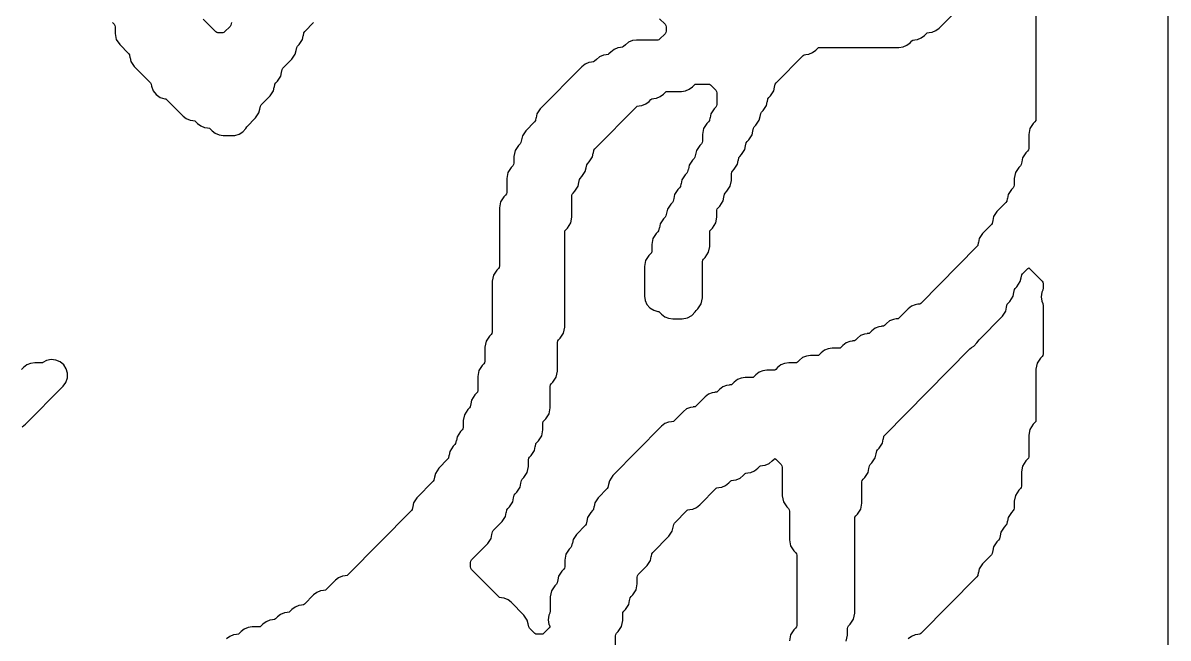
# Model space of a CAD drawing. Header units: millimetres. Extents: x 2 to 65, y 2 to 128.
# Drawn here: x 28.59 to 65.27, y 51.38 to 71.07 of the extents above; entities that cross this region are included whole.
import ezdxf

# ---------------------------------------------------------------- set-up
doc = ezdxf.new("R2010")
doc.units = ezdxf.units.MM
doc.layers.add('CUT', color=1, linetype='Continuous')

msp = doc.modelspace()

# ---------------------------------------------------------------- linework, layer by layer
at = {"layer": 'CUT'}
msp.add_lwpolyline([(44.134, 2), (52.134, 2), (52.134, 5), (65.2679, 5), (65.2679, 125), (52.134, 125), (52.134, 128), (44.134, 128), (44.134, 125), (23.134, 125), (23.134, 128), (15.134, 128), (15.134, 125), (2, 125), (2, 5), (15.134, 5), (15.134, 2), (23.134, 2), (23.134, 5), (44.134, 5)], close=True, dxfattribs=at)
for points in [[(61.0357, 75.9476), (61.0357, 67.9839), (61.0268, 67.9387), (61.0013, 67.9002), (60.948, 67.8463), (60.841, 67.6848), (60.8035, 67.4947), (60.8035, 67.0447), (60.7946, 66.9995), (60.7691, 66.961), (60.7158, 66.9071), (60.6088, 66.7456), (60.5845, 66.6223), (60.5808, 66.6231), (60.5624, 66.5299), (60.5369, 66.4914), (60.4836, 66.4375), (60.3766, 66.276), (60.3391, 66.0859), (60.3391, 65.8707), (60.3301, 65.8255), (60.3047, 65.787), (60.2514, 65.7331), (60.1444, 65.5716), (60.1201, 65.4483), (60.1163, 65.4491), (60.0979, 65.3559), (60.0725, 65.3174), (59.7869, 65.0287), (59.68, 64.8672), (59.6556, 64.7439), (59.6519, 64.7447), (59.6335, 64.6515), (59.608, 64.613), (59.3225, 64.3243), (59.2155, 64.1628), (59.1912, 64.0395), (59.1875, 64.0403), (59.1691, 63.9471), (59.1436, 63.9086), (57.3434, 62.0885), (57.3185, 62.0691), (57.2545, 62.0607), (57.2547, 62.0594), (57.1664, 62.0477), (57.0452, 61.9971), (56.9412, 61.9166), (56.6468, 61.6189), (56.6219, 61.5995), (56.5579, 61.591), (56.558, 61.5898), (56.4698, 61.5781), (56.3485, 61.5275), (56.2446, 61.447), (56.1824, 61.3841), (56.1574, 61.3647), (56.0934, 61.3562), (56.0936, 61.355), (56.0054, 61.3433), (55.8841, 61.2927), (55.7802, 61.2122), (55.7179, 61.1493), (55.693, 61.1299), (55.629, 61.1214), (55.6292, 61.1202), (55.5409, 61.1085), (55.4196, 61.0579), (55.3157, 60.9774), (55.2535, 60.9145), (55.2285, 60.8951), (55.1646, 60.8866), (55.1647, 60.8854), (55.0765, 60.8737), (54.9552, 60.8231), (54.8513, 60.7426), (54.789, 60.6796), (54.7641, 60.6603), (54.7328, 60.6562), (54.5101, 60.6562), (54.3798, 60.6389), (54.2585, 60.5883), (54.1546, 60.5078), (54.0924, 60.4448), (54.0675, 60.4255), (54.0362, 60.4214), (53.8135, 60.4214), (53.6832, 60.4041), (53.5619, 60.3535), (53.458, 60.273), (53.3957, 60.21), (53.3708, 60.1907), (53.3395, 60.1866), (53.1168, 60.1866), (52.9865, 60.1693), (52.8652, 60.1187), (52.7613, 60.0382), (52.6991, 59.9752), (52.6741, 59.9559), (52.6429, 59.9518), (52.4202, 59.9518), (52.2899, 59.9345), (52.1686, 59.8839), (52.0647, 59.8034), (52.0024, 59.7404), (51.9775, 59.7211), (51.9462, 59.717), (51.7235, 59.717), (51.5932, 59.6997), (51.4719, 59.6491), (51.368, 59.5686), (51.3058, 59.5056), (51.2808, 59.4863), (51.2168, 59.4778), (51.217, 59.4766), (51.1288, 59.4649), (51.0075, 59.4143), (50.9036, 59.3338), (50.8413, 59.2708), (50.8164, 59.2515), (50.7524, 59.243), (50.7526, 59.2418), (50.6643, 59.2301), (50.543, 59.1795), (50.4391, 59.099), (50.1447, 58.8012), (50.1197, 58.7819), (50.0558, 58.7734), (50.0559, 58.7722), (49.9677, 58.7605), (49.8464, 58.7099), (49.7425, 58.6294), (49.448, 58.3316), (49.4231, 58.3123), (49.3591, 58.3038), (49.3593, 58.3026), (49.271, 58.2909), (49.1497, 58.2403), (49.0458, 58.1598), (47.4793, 56.5759), (47.3724, 56.4143), (47.348, 56.2911), (47.3443, 56.2918), (47.3259, 56.1986), (47.3005, 56.1602), (47.0149, 55.8715), (46.9079, 55.7099), (46.8836, 55.5867), (46.8799, 55.5874), (46.8615, 55.4942), (46.836, 55.4558), (46.7827, 55.4019), (46.6757, 55.2403), (46.6514, 55.1171), (46.6477, 55.1178), (46.6293, 55.0246), (46.6038, 54.9862), (46.3183, 54.6975), (46.2113, 54.5359), (46.187, 54.4127), (46.1832, 54.4134), (46.1648, 54.3202), (46.1394, 54.2818), (46.086, 54.2279), (45.9791, 54.0663), (45.9415, 53.8763), (45.9415, 53.6611), (45.9326, 53.6158), (45.9072, 53.5774), (45.8538, 53.5235), (45.7469, 53.3619), (45.7225, 53.2387), (45.7188, 53.2394), (45.7004, 53.1462), (45.6749, 53.1078), (45.6216, 53.0539), (45.5146, 52.8923), (45.4771, 52.7023), (45.4771, 52.2523), (45.4619, 52.1752), (45.433, 52.1129), (45.4133, 51.9637), (45.4388, 51.8153), (45.454, 51.7857), (45.4704, 51.7348), (45.4496, 51.706), (45.2681, 51.5224), (45.2432, 51.5031), (45.2119, 51.499), (45.0457, 51.499), (45.0144, 51.5031), (44.9895, 51.5224), (44.8148, 51.699), (44.7894, 51.7374), (44.771, 51.8306), (44.7673, 51.8299), (44.7429, 51.9531), (44.636, 52.1147), (44.2306, 52.5245), (44.1267, 52.605), (44.0054, 52.6557), (43.9171, 52.6674), (43.9173, 52.6686), (43.8533, 52.6771), (43.8284, 52.6964), (42.9571, 53.5774), (42.9316, 53.6158), (42.9227, 53.6611), (42.9227, 53.7981), (42.9316, 53.8433), (42.9571, 53.8817), (43.4749, 54.4053), (43.5818, 54.5668), (43.6062, 54.69), (43.6099, 54.6893), (43.6283, 54.7825), (43.6537, 54.8209), (43.9393, 55.1097), (44.0463, 55.2712), (44.0706, 55.3944), (44.0743, 55.3937), (44.0927, 55.4869), (44.1182, 55.5253), (44.1715, 55.5793), (44.2785, 55.7408), (44.3028, 55.864), (44.3065, 55.8633), (44.3249, 55.9565), (44.3504, 55.9949), (44.4037, 56.0489), (44.5107, 56.2104), (44.535, 56.3336), (44.5388, 56.3329), (44.5572, 56.4261), (44.5826, 56.4645), (44.636, 56.5185), (44.7429, 56.68), (44.7805, 56.8701), (44.7805, 57.0853), (44.7894, 57.1305), (44.8148, 57.1689), (44.8682, 57.2229), (44.9751, 57.3844), (44.9995, 57.5076), (45.0032, 57.5069), (45.0216, 57.6001), (45.0471, 57.6385), (45.1004, 57.6925), (45.2074, 57.854), (45.2449, 58.0441), (45.2449, 58.2593), (45.2538, 58.3045), (45.2793, 58.3429), (45.3326, 58.3969), (45.4396, 58.5584), (45.4771, 58.7485), (45.4771, 59.4333), (45.486, 59.4785), (45.5115, 59.5169), (45.5648, 59.5709), (45.6718, 59.7324), (45.7093, 59.9225), (45.7093, 60.8421), (45.7183, 60.8873), (45.7437, 60.9258), (45.797, 60.9797), (45.904, 61.1412), (45.9415, 61.3313), (45.9415, 64.3641), (45.9505, 64.4093), (45.9759, 64.4478), (46.0293, 64.5017), (46.1362, 64.6632), (46.1738, 64.8533), (46.1738, 65.5381), (46.1827, 65.5833), (46.2081, 65.6218), (46.2615, 65.6757), (46.3684, 65.8372), (46.3928, 65.9605), (46.3965, 65.9597), (46.4149, 66.0529), (46.4404, 66.0914), (46.4937, 66.1453), (46.6007, 66.3068), (46.625, 66.4301), (46.6287, 66.4293), (46.6471, 66.5225), (46.6726, 66.561), (46.7259, 66.6149), (46.8329, 66.7764), (46.8572, 66.8997), (46.8609, 66.8989), (46.8793, 66.9921), (46.9048, 67.0306), (48.2405, 68.3811), (48.2655, 68.4005), (48.3294, 68.409), (48.3293, 68.4102), (48.4175, 68.4219), (48.5388, 68.4725), (48.6427, 68.553), (48.705, 68.6159), (48.7299, 68.6353), (48.7939, 68.6438), (48.7937, 68.645), (48.882, 68.6567), (49.0032, 68.7073), (49.1072, 68.7878), (49.1694, 68.8507), (49.1943, 68.8701), (49.2256, 68.8742), (49.6805, 68.8742), (49.8108, 68.8915), (49.9321, 68.9421), (50.036, 69.0226), (50.0983, 69.0855), (50.1232, 69.1049), (50.1545, 69.109), (50.5529, 69.109), (50.5842, 69.1049), (50.6091, 69.0855), (50.7837, 68.909), (50.8092, 68.8705), (50.8181, 68.8253), (50.8181, 68.4535), (50.8092, 68.4083), (50.7837, 68.3698), (50.7304, 68.3159), (50.6234, 68.1544), (50.5991, 68.0311), (50.5954, 68.0319), (50.577, 67.9387), (50.5515, 67.9002), (50.4982, 67.8463), (50.3912, 67.6848), (50.3537, 67.4947), (50.3537, 67.2795), (50.3448, 67.2343), (50.3193, 67.1958), (50.266, 67.1419), (50.159, 66.9804), (50.1347, 66.8571), (50.1309, 66.8579), (50.1125, 66.7647), (50.0871, 66.7262), (50.0338, 66.6723), (49.9268, 66.5108), (49.9024, 66.3875), (49.8987, 66.3883), (49.8803, 66.2951), (49.8549, 66.2566), (49.8015, 66.2027), (49.6946, 66.0412), (49.6702, 65.9179), (49.6665, 65.9187), (49.6481, 65.8255), (49.6227, 65.787), (49.5693, 65.7331), (49.4624, 65.5716), (49.438, 65.4483), (49.4343, 65.4491), (49.4159, 65.3559), (49.3904, 65.3174), (49.3371, 65.2635), (49.2301, 65.102), (49.2058, 64.9787), (49.2021, 64.9795), (49.1837, 64.8863), (49.1582, 64.8478), (49.1049, 64.7939), (48.9979, 64.6324), (48.9736, 64.5091), (48.9699, 64.5099), (48.9514, 64.4167), (48.926, 64.3782), (48.8727, 64.3243), (48.7657, 64.1628), (48.7282, 63.9727), (48.7282, 63.7575), (48.7192, 63.7123), (48.6938, 63.6738), (48.6404, 63.6199), (48.5335, 63.4584), (48.4959, 63.2683), (48.4959, 62.3255), (48.5165, 62.1836), (48.5765, 62.0533), (48.671, 61.9454), (48.7922, 61.8689), (48.9302, 61.8298), (48.9586, 61.826), (48.9836, 61.8067), (49.0458, 61.7438), (49.1497, 61.6633), (49.271, 61.6127), (49.4013, 61.5954), (49.7088, 61.5954), (49.8701, 61.6221), (50.0142, 61.6996), (50.1256, 61.8193), (50.1559, 61.865), (50.2092, 61.9189), (50.3162, 62.0804), (50.3537, 62.2705), (50.3537, 63.4249), (50.3626, 63.4701), (50.3881, 63.5086), (50.4414, 63.5625), (50.5484, 63.724), (50.5859, 63.9141), (50.5859, 64.3641), (50.5948, 64.4093), (50.6203, 64.4478), (50.6736, 64.5017), (50.7806, 64.6632), (50.8181, 64.8533), (50.8181, 65.0685), (50.8271, 65.1137), (50.8525, 65.1522), (50.9058, 65.2061), (51.0128, 65.3676), (51.0371, 65.4909), (51.0409, 65.4901), (51.0593, 65.5833), (51.0847, 65.6218), (51.1381, 65.6757), (51.245, 65.8372), (51.2826, 66.0273), (51.2826, 66.2425), (51.2915, 66.2877), (51.3169, 66.3262), (51.3703, 66.3801), (51.4772, 66.5416), (51.5016, 66.6649), (51.5053, 66.6641), (51.5237, 66.7573), (51.5492, 66.7958), (51.6025, 66.8497), (51.7095, 67.0112), (51.7338, 67.1345), (51.7375, 67.1337), (51.7559, 67.2269), (51.7814, 67.2654), (51.8347, 67.3193), (51.9417, 67.4808), (51.966, 67.6041), (51.9697, 67.6033), (51.9881, 67.6965), (52.0136, 67.735), (52.0669, 67.7889), (52.1739, 67.9504), (52.1982, 68.0737), (52.202, 68.0729), (52.2204, 68.1661), (52.2458, 68.2046), (52.2992, 68.2585), (52.4061, 68.42), (52.4305, 68.5433), (52.4342, 68.5425), (52.4526, 68.6357), (52.478, 68.6742), (52.5314, 68.7281), (52.6383, 68.8896), (52.6627, 69.0129), (52.6664, 69.0121), (52.6848, 69.1053), (52.7103, 69.1438), (53.5815, 70.0248), (53.6065, 70.0441), (53.6705, 70.0526), (53.6703, 70.0538), (53.7585, 70.0655), (53.8798, 70.1161), (53.9837, 70.1966), (54.046, 70.2596), (54.0709, 70.2789), (54.1022, 70.283), (56.6471, 70.283), (56.7774, 70.3003), (56.8987, 70.3509), (57.0026, 70.4314), (57.0648, 70.4944), (57.0898, 70.5137), (57.1537, 70.5222), (57.1536, 70.5234), (57.2418, 70.5351), (57.3631, 70.5857), (57.467, 70.6662), (57.5292, 70.7292), (57.5542, 70.7485), (57.6182, 70.757), (57.618, 70.7582), (57.7062, 70.7699), (57.8275, 70.8205), (57.9314, 70.901), (59.0335, 72.0153)], [(35.269, 71.0843), (35.2506, 70.9911), (35.2251, 70.9527), (35.0505, 70.7761), (35.0256, 70.7568), (34.9943, 70.7526), (34.8281, 70.7526), (34.7968, 70.7568), (34.7719, 70.7761), (34.365, 71.1875)], [(48.9836, 71.1988), (49.1582, 71.0222), (49.1837, 70.9838), (49.1926, 70.9385), (49.1926, 70.8015), (49.1837, 70.7563), (49.1582, 70.7179), (48.9836, 70.5413), (48.9586, 70.522), (48.9274, 70.5178), (48.2402, 70.5178), (48.1099, 70.5005), (47.9886, 70.4499), (47.8847, 70.3694), (47.8225, 70.3065), (47.7976, 70.2872), (47.7336, 70.2787), (47.7337, 70.2774), (47.6455, 70.2657), (47.5242, 70.2151), (47.4203, 70.1346), (47.3581, 70.0717), (47.3331, 70.0524), (47.2691, 70.0439), (47.2693, 70.0426), (47.1811, 70.0309), (47.0598, 69.9803), (46.9559, 69.8998), (46.8936, 69.8369), (46.8687, 69.8176), (46.8047, 69.8091), (46.8049, 69.8078), (46.7166, 69.7961), (46.5953, 69.7455), (46.4914, 69.665), (45.1572, 68.3159), (45.0502, 68.1544), (45.0259, 68.0311), (45.0221, 68.0319), (45.0037, 67.9387), (44.9783, 67.9002), (44.6927, 67.6115), (44.5858, 67.45), (44.5614, 67.3267), (44.5577, 67.3275), (44.5393, 67.2343), (44.5138, 67.1958), (44.4605, 67.1419), (44.3535, 66.9804), (44.316, 66.7903), (44.316, 66.5751), (44.3071, 66.5299), (44.2816, 66.4914), (44.2283, 66.4375), (44.1213, 66.276), (44.0838, 66.0859), (44.0838, 65.6359), (44.0749, 65.5907), (44.0494, 65.5522), (43.9961, 65.4983), (43.8891, 65.3368), (43.8516, 65.1467), (43.8516, 63.2879), (43.8426, 63.2427), (43.8172, 63.2042), (43.7639, 63.1503), (43.6569, 62.9888), (43.6194, 62.7987), (43.6194, 61.1747), (43.6104, 61.1295), (43.585, 61.091), (43.5316, 61.0371), (43.4247, 60.8756), (43.3871, 60.6855), (43.3871, 60.2355), (43.3782, 60.1903), (43.3528, 60.1518), (43.2994, 60.0979), (43.1925, 59.9364), (43.1549, 59.7463), (43.1549, 59.2963), (43.146, 59.251), (43.1205, 59.2126), (43.0672, 59.1587), (42.9602, 58.9972), (42.9359, 58.8739), (42.9322, 58.8746), (42.9138, 58.7814), (42.8883, 58.743), (42.835, 58.6891), (42.728, 58.5276), (42.6905, 58.3375), (42.6905, 58.1223), (42.6816, 58.077), (42.6561, 58.0386), (42.6028, 57.9847), (42.4958, 57.8231), (42.4715, 57.6999), (42.4677, 57.7006), (42.4493, 57.6074), (42.4239, 57.569), (42.3705, 57.5151), (42.2636, 57.3535), (42.2392, 57.2303), (42.2355, 57.231), (42.2171, 57.1378), (42.1917, 57.0994), (41.9061, 56.8107), (41.7991, 56.6491), (41.7748, 56.5259), (41.7711, 56.5266), (41.7527, 56.4334), (41.7272, 56.395), (41.2095, 55.8715), (41.1025, 55.7099), (41.0782, 55.5867), (41.0744, 55.5874), (41.056, 55.4942), (41.0306, 55.4558), (38.9982, 53.4008), (38.9733, 53.3815), (38.9093, 53.373), (38.9094, 53.3718), (38.8212, 53.3601), (38.6999, 53.3094), (38.596, 53.229), (38.3015, 52.9312), (38.2766, 52.9119), (38.2126, 52.9034), (38.2128, 52.9022), (38.1246, 52.8905), (38.0033, 52.8398), (37.8993, 52.7593), (37.6049, 52.4616), (37.58, 52.4423), (37.516, 52.4338), (37.5161, 52.4326), (37.4279, 52.4209), (37.3066, 52.3702), (37.2027, 52.2897), (37.1405, 52.2268), (37.1155, 52.2075), (37.0515, 52.199), (37.0517, 52.1978), (36.9635, 52.1861), (36.8422, 52.1354), (36.7383, 52.0549), (36.676, 51.992), (36.6511, 51.9727), (36.5871, 51.9642), (36.5873, 51.963), (36.499, 51.9513), (36.3777, 51.9006), (36.2738, 51.8201), (36.2116, 51.7572), (36.1866, 51.7379), (36.1554, 51.7338), (35.9327, 51.7338), (35.8024, 51.7165), (35.6811, 51.6658), (35.5772, 51.5853), (35.5149, 51.5224), (35.49, 51.5031), (35.426, 51.4946), (35.4262, 51.4934), (35.3379, 51.4817), (35.2166, 51.431), (35.1127, 51.3505)], [(31.4563, 71.0761), (31.5096, 71.0222), (31.5351, 70.9838), (31.544, 70.9385), (31.544, 70.7233), (31.5815, 70.5332), (31.6885, 70.3717), (31.9741, 70.083), (31.9995, 70.0445), (32.0179, 69.9514), (32.0216, 69.9521), (32.046, 69.8288), (32.1529, 69.6673), (32.6707, 69.1438), (32.6962, 69.1053), (32.7094, 69.0385), (32.7625, 68.8931), (32.8577, 68.7709), (32.9856, 68.6836), (33.1342, 68.6397), (33.1678, 68.6353), (33.1927, 68.6159), (33.7194, 68.0834), (33.8233, 68.0029), (33.9446, 67.9523), (34.0329, 67.9406), (34.0327, 67.9393), (34.0967, 67.9309), (34.1216, 67.9115), (34.1839, 67.8486), (34.2878, 67.7681), (34.4091, 67.7175), (34.4973, 67.7058), (34.4971, 67.7045), (34.5611, 67.6961), (34.5861, 67.6767), (34.6483, 67.6138), (34.7522, 67.5333), (34.8735, 67.4827), (35.0038, 67.4654), (35.2265, 67.4654), (35.2413, 67.4634), (35.3806, 67.4645), (35.5141, 67.504), (35.6316, 67.5788), (35.7239, 67.683), (35.7583, 67.735), (36.0439, 68.0237), (36.1508, 68.1852), (36.1752, 68.3085), (36.1789, 68.3077), (36.1973, 68.4009), (36.2228, 68.4394), (36.5083, 68.7281), (36.6153, 68.8896), (36.6396, 69.0129), (36.6433, 69.0121), (36.6617, 69.1053), (36.6872, 69.1438), (36.7405, 69.1977), (36.8475, 69.3592), (36.8718, 69.4825), (36.8756, 69.4817), (36.894, 69.5749), (36.9194, 69.6134), (37.205, 69.9021), (37.3119, 70.0636), (37.3363, 70.1869), (37.34, 70.1862), (37.3584, 70.2793), (37.3839, 70.3178), (37.4372, 70.3717), (37.5442, 70.5332), (37.5685, 70.6565), (37.5722, 70.6558), (37.5906, 70.749), (37.6161, 70.7874), (37.9016, 71.0761)], [(54.9605, 51.2796), (54.9981, 51.4696), (54.9981, 51.6849), (55.007, 51.7301), (55.0324, 51.7685), (55.0858, 51.8224), (55.1927, 51.984), (55.2303, 52.174), (55.2303, 55.2069), (55.2392, 55.2521), (55.2647, 55.2905), (55.318, 55.3445), (55.425, 55.506), (55.4625, 55.6961), (55.4625, 56.3809), (55.4714, 56.4261), (55.4969, 56.4645), (55.5502, 56.5185), (55.6572, 56.68), (55.6815, 56.8032), (55.6852, 56.8025), (55.7036, 56.8957), (55.7291, 56.9341), (55.7824, 56.9881), (55.8894, 57.1496), (55.9137, 57.2728), (55.9175, 57.2721), (55.9359, 57.3653), (55.9613, 57.4037), (56.0147, 57.4577), (56.1216, 57.6192), (56.146, 57.7424), (56.1497, 57.7417), (56.1681, 57.8349), (56.1935, 57.8733), (58.9226, 60.6327), (58.9752, 60.6735), (59.0488, 60.7179), (59.1472, 60.8273), (59.2124, 60.9258), (59.9624, 61.6841), (60.0693, 61.8456), (60.0937, 61.9689), (60.0974, 61.9681), (60.1158, 62.0613), (60.1412, 62.0998), (60.1946, 62.1537), (60.3015, 62.3152), (60.3259, 62.4385), (60.3296, 62.4377), (60.348, 62.5309), (60.3735, 62.5694), (60.4268, 62.6233), (60.5338, 62.7848), (60.5581, 62.9081), (60.5618, 62.9073), (60.5802, 63.0005), (60.6057, 63.039), (60.7756, 63.2108), (60.8035, 63.2313), (60.8314, 63.2108), (61.2336, 62.8042), (61.259, 62.7657), (61.2679, 62.7205), (61.2679, 62.5835), (61.2537, 62.5116), (61.222, 62.4439), (61.2008, 62.2998), (61.222, 62.1556), (61.2537, 62.088), (61.2679, 62.0161), (61.2679, 60.4703), (61.259, 60.4251), (61.2336, 60.3866), (61.1802, 60.3327), (61.0733, 60.1712), (61.0357, 59.9811), (61.0357, 58.3571), (61.0268, 58.3118), (61.0013, 58.2734), (60.948, 58.2195), (60.841, 58.058), (60.8035, 57.8679), (60.8035, 57.1831), (60.7946, 57.1378), (60.7691, 57.0994), (60.7158, 57.0455), (60.6088, 56.8839), (60.5713, 56.6939), (60.5713, 56.2439), (60.5624, 56.1986), (60.5369, 56.1602), (60.4836, 56.1063), (60.3766, 55.9447), (60.3391, 55.7547), (60.3391, 55.5395), (60.3301, 55.4942), (60.3047, 55.4558), (60.2514, 55.4019), (60.1444, 55.2403), (60.1201, 55.1171), (60.1163, 55.1178), (60.0979, 55.0246), (60.0725, 54.9862), (60.0191, 54.9323), (59.9122, 54.7707), (59.8878, 54.6475), (59.8841, 54.6482), (59.8657, 54.555), (59.8403, 54.5166), (59.7869, 54.4627), (59.68, 54.3011), (59.6556, 54.1779), (59.6519, 54.1786), (59.6335, 54.0854), (59.608, 54.047), (59.3225, 53.7583), (59.2155, 53.5967), (59.1912, 53.4735), (59.1875, 53.4742), (59.1691, 53.381), (59.1436, 53.3426), (57.3434, 51.5224), (57.3185, 51.5031), (57.2545, 51.4946), (57.2547, 51.4934), (57.1664, 51.4817), (57.0452, 51.431), (56.9412, 51.3505)], [(28.568, 58.1413), (28.6719, 58.2218), (29.8766, 59.4398), (29.9649, 59.561), (30.0132, 59.7029), (30.0173, 59.8528), (29.9768, 59.9972), (29.8953, 60.123), (29.7802, 60.219), (29.6418, 60.2766), (29.4925, 60.2906), (29.3458, 60.2597), (29.2269, 60.1934), (29.2207, 60.1908), (29.1888, 60.1866), (28.9661, 60.1866), (28.8358, 60.1693), (28.7145, 60.1187), (28.6106, 60.0382), (28.5484, 59.9752)], [(47.5671, 48.2606), (47.5671, 51.4501), (47.576, 51.4953), (47.6015, 51.5337), (47.6548, 51.5876), (47.7618, 51.7492), (47.7993, 51.9392), (47.7993, 52.1545), (47.8082, 52.1997), (47.8337, 52.2381), (47.887, 52.2921), (47.994, 52.4536), (48.0183, 52.5768), (48.022, 52.5761), (48.0404, 52.6693), (48.0659, 52.7077), (48.1192, 52.7617), (48.2262, 52.9232), (48.2637, 53.1132), (48.2637, 53.3285), (48.2727, 53.3737), (48.2981, 53.4121), (48.5837, 53.7009), (48.6906, 53.8624), (48.715, 53.9856), (48.7187, 53.9849), (48.7371, 54.0781), (48.7625, 54.1165), (49.2803, 54.6401), (49.3873, 54.8016), (49.4116, 54.9248), (49.4153, 54.9241), (49.4337, 55.0173), (49.4592, 55.0557), (49.866, 55.4671), (49.891, 55.4864), (49.955, 55.4949), (49.9548, 55.4961), (50.043, 55.5078), (50.1643, 55.5585), (50.2682, 55.639), (50.7949, 56.1715), (50.8199, 56.1908), (50.8838, 56.1993), (50.8837, 56.2005), (50.9719, 56.2122), (51.0932, 56.2629), (51.1971, 56.3434), (51.2594, 56.4063), (51.2843, 56.4256), (51.3483, 56.4341), (51.3481, 56.4353), (51.4364, 56.447), (51.5576, 56.4977), (51.6616, 56.5782), (51.7238, 56.6411), (51.7487, 56.6604), (51.8127, 56.6689), (51.8126, 56.6701), (51.9008, 56.6818), (52.0221, 56.7325), (52.126, 56.813), (52.1882, 56.8759), (52.2132, 56.8952), (52.2772, 56.9037), (52.277, 56.9049), (52.3652, 56.9166), (52.4865, 56.9673), (52.5904, 57.0478), (52.648, 57.106), (52.6759, 57.1264), (52.7037, 57.106), (52.8737, 56.9341), (52.8992, 56.8957), (52.9081, 56.8505), (52.9081, 55.9309), (52.9456, 55.7408), (53.0526, 55.5793), (53.1059, 55.5253), (53.1314, 55.4869), (53.1403, 55.4417), (53.1403, 54.5221), (53.1778, 54.332), (53.2848, 54.1705), (53.3381, 54.1165), (53.3636, 54.0781), (53.3725, 54.0329), (53.3725, 51.7826), (53.3636, 51.7374), (53.3381, 51.699), (53.2848, 51.6451), (53.1778, 51.4835), (53.1403, 51.2935)]]:
    msp.add_lwpolyline(points, dxfattribs=at)

doc.saveas('drawing.dxf')
